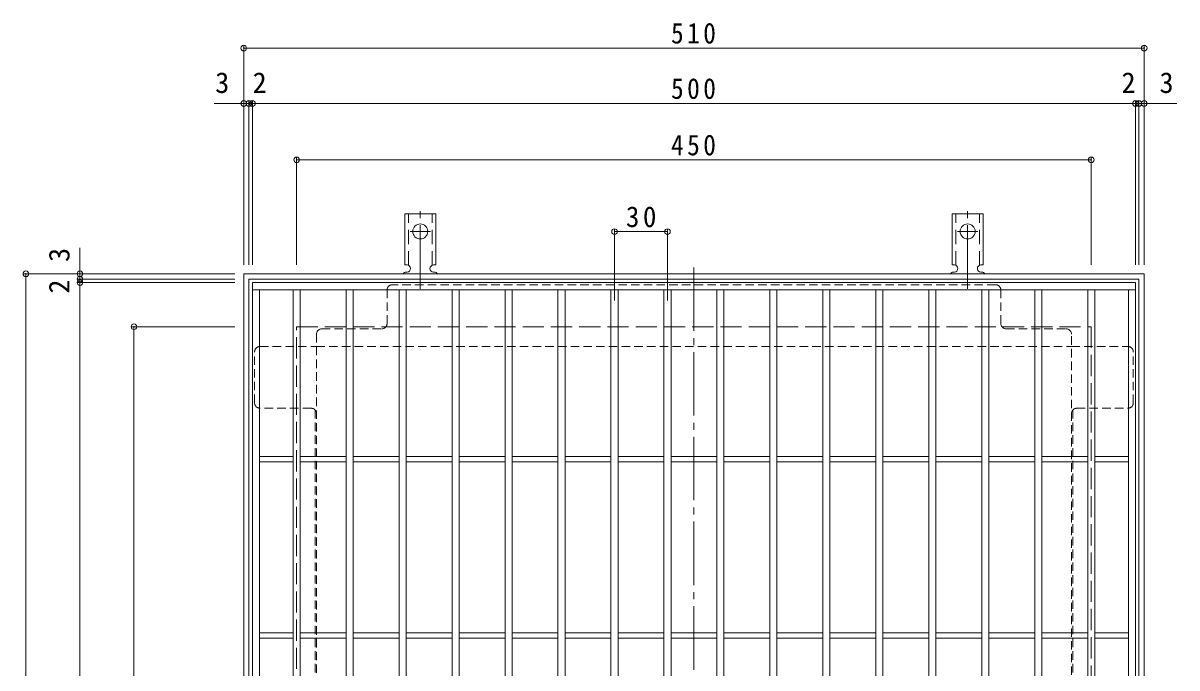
# Model space of a CAD drawing. Units: millimetres at full size, sheet at 1:4. Extents: x -747 to 1008, y -779 to 706.
# Drawn here: x -731 to -78, y 341 to 706 of the extents above; entities that cross this region are included whole.
import ezdxf
from ezdxf.enums import TextEntityAlignment as Align

# ---------------------------------------------------------------- set-up
doc = ezdxf.new("R2010")
doc.units = ezdxf.units.MM
doc.header["$LTSCALE"] = 4
doc.header["$PDMODE"] = 32
doc.header["$PDSIZE"] = 3.2
for name, pattern in [('CHAIN2', [12, 9, -1, 1, -1]), ('DASHED1', [1.8, 1.2, -0.6]), ('DASHED2', [3, 2, -1]), ('DASHED3', [4, 3, -1])]:
    doc.linetypes.add(name, pattern=pattern)
for name, color, linetype, lineweight in [('A-1_躯体', 3, 'Continuous', 9), ('A-2_仕上', 3, 'Continuous', 9), ('A-4_その他', 7, 'Continuous', 9), ('A-7_ハッチ', 2, 'Continuous', 9), ('A-A_ﾊｯﾁ-ﾜｸ', 3, 'Continuous', 9)]:
    doc.layers.add(name, color=color, linetype=linetype, lineweight=lineweight)
doc.styles.add('ＭＳ ゴシック', font='')
doc.styles.get('ＭＳ ゴシック').set_extended_font_data('MS Gothic')

msp = doc.modelspace()

# ---------------------------------------------------------------- linework, layer by layer
at = {"layer": 'A-1_躯体', "color": 2}
for p, q in [((-96.348, 563.989), (-96.348, 53.989)), ((-99.348, 560.989), (-99.348, 56.989))]:
    msp.add_line(p, q, dxfattribs=at)
at = {"layer": 'A-1_躯体', "color": 2, "linetype": 'DASHED3'}
msp.add_line((-126.348, 533.989), (-126.348, 83.989), dxfattribs=at)
at = {"layer": 'A-1_躯体', "color": 2}
for points in [[(-606.348, 53.989), (-606.348, 563.989), (-96.348, 563.989)], [(-603.349, 56.989), (-603.349, 560.989), (-99.348, 560.989)]]:
    msp.add_lwpolyline(points, dxfattribs=at)
at = {"layer": 'A-1_躯体', "color": 2, "linetype": 'DASHED3'}
msp.add_lwpolyline([(-576.348, 83.989), (-576.348, 533.989), (-126.348, 533.989)], dxfattribs=at)
at = {"layer": 'A-2_仕上'}
for p, q in [((-601.348, 558.989), (-101.348, 558.989)), ((-601.348, 58.989), (-601.348, 558.989)), ((-101.348, 558.989), (-101.348, 58.989)), ((-601.348, 554.989), (-101.348, 554.989)), ((-597.348, 62.989), (-597.348, 554.989)), ((-578.349, 62.989), (-578.349, 554.989)), ((-574.349, 62.989), (-574.349, 554.989)), ((-548.349, 62.989), (-548.349, 554.989)), ((-544.349, 62.989), (-544.349, 554.989)), ((-518.349, 62.989), (-518.349, 554.989)), ((-514.349, 62.989), (-514.349, 554.989)), ((-488.348, 62.989), (-488.348, 554.989)), ((-484.349, 62.989), (-484.349, 554.989)), ((-458.348, 62.989), (-458.348, 554.989)), ((-454.348, 62.989), (-454.348, 554.989)), ((-428.348, 62.989), (-428.348, 554.989)), ((-424.348, 62.989), (-424.348, 554.989)), ((-398.348, 62.989), (-398.348, 554.989)), ((-394.348, 62.989), (-394.348, 554.989)), ((-368.348, 62.989), (-368.348, 554.989)), ((-364.348, 62.989), (-364.348, 554.989)), ((-338.348, 62.989), (-338.348, 554.989)), ((-334.348, 62.989), (-334.348, 554.989)), ((-308.348, 62.989), (-308.348, 554.989)), ((-304.348, 62.989), (-304.348, 554.989)), ((-278.348, 62.989), (-278.348, 554.989)), ((-274.348, 62.989), (-274.348, 554.989)), ((-248.348, 88.99), (-248.348, 554.989)), ((-244.348, 92.99), (-244.348, 554.989)), ((-218.347, 118.99), (-218.347, 554.989)), ((-214.348, 122.99), (-214.348, 554.989)), ((-188.347, 148.99), (-188.347, 554.989)), ((-184.347, 152.99), (-184.347, 554.989)), ((-158.347, 178.99), (-158.347, 554.989)), ((-154.347, 182.99), (-154.347, 554.989)), ((-128.347, 208.99), (-128.347, 554.989)), ((-124.347, 212.99), (-124.347, 554.989)), ((-105.348, 554.989), (-105.348, 231.989)), ((-597.348, 460.489), (-578.349, 460.489)), ((-597.348, 457.489), (-578.349, 457.489)), ((-574.349, 460.489), (-548.349, 460.489)), ((-574.349, 457.489), (-548.349, 457.489)), ((-544.349, 460.489), (-518.349, 460.489)), ((-544.349, 457.489), (-518.349, 457.489)), ((-514.349, 460.489), (-488.348, 460.489)), ((-514.349, 457.489), (-488.348, 457.489)), ((-484.349, 460.489), (-458.348, 460.489)), ((-484.349, 457.489), (-458.348, 457.489)), ((-454.348, 460.489), (-428.348, 460.489)), ((-454.348, 457.489), (-428.348, 457.489)), ((-424.348, 460.489), (-398.348, 460.489)), ((-424.348, 457.489), (-398.348, 457.489)), ((-394.348, 460.489), (-368.348, 460.489)), ((-394.348, 457.489), (-368.348, 457.489)), ((-364.348, 460.489), (-338.348, 460.489)), ((-364.348, 457.489), (-338.348, 457.489)), ((-334.348, 460.489), (-308.348, 460.489)), ((-334.348, 457.489), (-308.348, 457.489)), ((-304.348, 460.489), (-278.348, 460.489)), ((-304.348, 457.489), (-278.348, 457.489)), ((-274.348, 460.489), (-248.348, 460.489)), ((-274.348, 457.489), (-248.348, 457.489)), ((-244.348, 460.489), (-218.347, 460.489)), ((-244.348, 457.489), (-218.347, 457.489)), ((-214.348, 460.489), (-188.347, 460.489)), ((-214.348, 457.489), (-188.347, 457.489)), ((-184.347, 460.489), (-158.347, 460.489)), ((-184.347, 457.489), (-158.347, 457.489)), ((-154.347, 460.489), (-128.347, 460.489)), ((-154.347, 457.489), (-128.347, 457.489)), ((-105.348, 460.489), (-124.347, 460.489)), ((-105.348, 457.489), (-124.347, 457.489)), ((-597.348, 360.489), (-578.349, 360.489)), ((-574.349, 360.489), (-548.349, 360.489)), ((-544.349, 360.489), (-518.349, 360.489)), ((-514.349, 360.489), (-488.348, 360.489)), ((-484.349, 360.489), (-458.348, 360.489)), ((-454.348, 360.489), (-428.348, 360.489)), ((-424.348, 360.489), (-398.348, 360.489)), ((-394.348, 360.489), (-368.348, 360.489)), ((-364.348, 360.489), (-338.348, 360.489)), ((-334.348, 360.489), (-308.348, 360.489)), ((-304.348, 360.489), (-278.348, 360.489)), ((-274.348, 360.489), (-248.348, 360.489)), ((-244.348, 360.489), (-218.347, 360.489)), ((-214.348, 360.489), (-188.347, 360.489)), ((-184.347, 360.489), (-158.347, 360.489)), ((-154.347, 360.489), (-128.347, 360.489)), ((-105.348, 360.489), (-124.347, 360.489)), ((-597.348, 357.489), (-578.349, 357.489)), ((-574.349, 357.489), (-548.349, 357.489)), ((-544.349, 357.489), (-518.349, 357.489)), ((-514.349, 357.489), (-488.348, 357.489)), ((-484.349, 357.489), (-458.348, 357.489)), ((-454.348, 357.489), (-428.348, 357.489)), ((-424.348, 357.489), (-398.348, 357.489)), ((-394.348, 357.489), (-368.348, 357.489)), ((-364.348, 357.489), (-338.348, 357.489)), ((-334.348, 357.489), (-308.348, 357.489)), ((-304.348, 357.489), (-278.348, 357.489)), ((-274.348, 357.489), (-248.348, 357.489)), ((-244.348, 357.489), (-218.347, 357.489)), ((-214.348, 357.489), (-188.347, 357.489)), ((-184.347, 357.489), (-158.347, 357.489)), ((-154.347, 357.489), (-128.347, 357.489)), ((-105.348, 357.489), (-124.347, 357.489))]:
    msp.add_line(p, q, dxfattribs=at)
at = {"layer": 'A-4_その他'}
for p, q in [((-606.348, 693.152), (-606.348, 568.989)), ((-96.348, 693.152), (-96.348, 568.989)), ((-606.348, 691.952), (-96.348, 691.952)), ((-623.028, 660.564), (-603.349, 660.564)), ((-603.349, 661.764), (-603.349, 568.989)), ((-603.349, 660.564), (-601.348, 660.564)), ((-601.348, 661.764), (-601.348, 568.989)), ((-601.348, 660.564), (-101.348, 660.564)), ((-101.348, 661.764), (-101.348, 568.989)), ((-101.348, 660.564), (-99.348, 660.564)), ((-99.348, 661.764), (-99.348, 568.989)), ((-99.348, 660.564), (-77.831, 660.564)), ((-576.348, 629.768), (-576.348, 568.989)), ((-576.348, 628.568), (-126.348, 628.568)), ((-126.348, 629.768), (-126.348, 568.989)), ((-396.348, 589.095), (-396.348, 548.849)), ((-366.348, 589.095), (-366.348, 548.849)), ((-396.348, 587.895), (-366.348, 587.895)), ((-699.084, 578.753), (-699.084, 560.989)), ((-730.889, 563.989), (-611.349, 563.989)), ((-729.689, 563.989), (-729.689, 53.989)), ((-700.284, 560.989), (-611.349, 560.989)), ((-700.284, 558.989), (-611.349, 558.989)), ((-699.084, 560.989), (-699.084, 558.989)), ((-699.084, 558.989), (-699.084, 58.989)), ((-669.679, 533.989), (-611.349, 533.989)), ((-668.479, 533.989), (-668.479, 83.989))]:
    msp.add_line(p, q, dxfattribs=at)
for p in [(-606.348, 691.952), (-96.348, 691.952), (-606.348, 660.564), (-603.349, 660.564), (-601.348, 660.564), (-101.348, 660.564), (-99.348, 660.564), (-96.348, 660.564), (-576.348, 628.568), (-126.348, 628.568), (-396.348, 587.895), (-366.348, 587.895), (-729.689, 563.989), (-699.084, 563.989), (-699.084, 560.989), (-699.084, 558.989), (-668.479, 533.989)]:
    msp.add_point(p, dxfattribs=at)
at = {"layer": 'A-7_ハッチ', "linetype": 'CHAIN2'}
msp.add_line((-351.348, 567.586), (-351.348, 50.392), dxfattribs=at)
at = {"layer": 'A-7_ハッチ', "linetype": 'DASHED1'}
for p, q in [((-180.549, 557.793), (-522.147, 557.793)), ((-525.147, 535.793), (-525.147, 554.793)), ((-177.549, 535.793), (-177.549, 554.793)), ((-565.148, 529.793), (-565.148, 88.186)), ((-562.148, 532.793), (-528.147, 532.793)), ((-174.549, 532.793), (-140.548, 532.793)), ((-137.548, 199.789), (-137.548, 529.793)), ((-597.152, 522.793), (-565.148, 522.793)), ((-565.148, 522.793), (-137.548, 522.793)), ((-137.548, 522.793), (-105.545, 522.793)), ((-600.152, 490.792), (-600.152, 519.793)), ((-102.545, 490.792), (-102.545, 519.793)), ((-568.148, 487.792), (-597.152, 487.792)), ((-565.948, 486.831), (-565.948, 327.45)), ((-136.748, 486.836), (-136.748, 327.45)), ((-134.548, 487.792), (-105.545, 487.792))]:
    msp.add_line(p, q, dxfattribs=at)
for centre, start, end in [((-522.147, 554.793), 90, 180), ((-180.549, 554.793), 0, 90), ((-562.148, 529.793), 90, 180), ((-528.147, 535.793), 270, 0), ((-174.549, 535.793), 180, 270), ((-140.548, 529.793), 0, 90), ((-597.152, 519.793), 90, 180), ((-105.545, 519.793), 0, 90), ((-597.152, 490.792), 180, 270), ((-105.545, 490.792), 270, 0), ((-568.148, 484.792), 0, 90), ((-134.548, 484.792), 90, 180)]:
    msp.add_arc(centre, 3, start, end, dxfattribs=at)
at = {"layer": 'A-A_ﾊｯﾁ-ﾜｸ', "color": 7, "linetype": 'CHAIN2'}
for p, q in [((-506.348, 555.521), (-506.348, 602.921)), ((-196.348, 555.521), (-196.348, 602.921)), ((-512.124, 587.989), (-500.572, 587.989)), ((-202.124, 587.989), (-190.572, 587.989))]:
    msp.add_line(p, q, dxfattribs=at)
at = {"layer": 'A-A_ﾊｯﾁ-ﾜｸ'}
for p, q in [((-515.098, 568.989), (-515.098, 597.989)), ((-497.598, 597.989), (-515.098, 597.989)), ((-497.598, 568.989), (-497.598, 597.989)), ((-205.098, 568.989), (-205.098, 597.989)), ((-187.598, 597.989), (-205.098, 597.989)), ((-187.598, 568.989), (-187.598, 597.989)), ((-515.098, 568.989), (-513.848, 568.989)), ((-497.598, 568.989), (-498.848, 568.989)), ((-205.098, 568.989), (-203.848, 568.989)), ((-187.598, 568.989), (-188.848, 568.989)), ((-514.348, 564.989), (-513.848, 564.989)), ((-498.853, 564.989), (-498.34, 564.989)), ((-204.348, 564.989), (-203.848, 564.989)), ((-188.853, 564.989), (-188.34, 564.989))]:
    msp.add_line(p, q, dxfattribs=at)
at = {"layer": 'A-A_ﾊｯﾁ-ﾜｸ', "linetype": 'DASHED2'}
for p, q in [((-513.098, 568.843), (-513.098, 597.989)), ((-499.598, 568.843), (-499.598, 597.989)), ((-203.098, 568.843), (-203.098, 597.989)), ((-189.598, 568.843), (-189.598, 597.989))]:
    msp.add_line(p, q, dxfattribs=at)
at = {"layer": 'A-A_ﾊｯﾁ-ﾜｸ'}
for centre in [(-506.348, 587.989), (-196.348, 587.989)]:
    msp.add_circle(centre, 4.25, dxfattribs=at)
for centre, start, end in [((-513.848, 566.989), 270, 90), ((-498.848, 566.989), 90, 269.86671), ((-203.848, 566.989), 270, 90), ((-188.848, 566.989), 90, 269.86671), ((-514.348, 562.989), 90.27597, 150.00049), ((-498.348, 562.989), 29.99928, 89.75838), ((-204.348, 562.989), 90.27597, 150.00049), ((-188.348, 562.989), 29.99928, 89.75838)]:
    msp.add_arc(centre, 2, start, end, dxfattribs=at)

# ---------------------------------------------------------------- texts
at = {"layer": 'A-4_その他', "color": 2, "style": 'ＭＳ ゴシック'}
for s, p in [('3', (-622.478, 662.964)), ('2', (-601.306, 662.964)), ('2', (-109.211, 662.964)), ('3', (-87.693, 662.964))]:
    msp.add_text(s, height=11.73, dxfattribs=at).set_placement(p, align=Align.BOTTOM_LEFT)
for s, p in [('3', (-701.484, 570.714)), ('2', (-701.484, 552.753))]:
    msp.add_text(s, height=11.73, rotation=90, dxfattribs=at).set_placement(p, align=Align.BOTTOM_LEFT)
at = {"layer": 'A-4_その他', "color": 2, "char_height": 11.73, "attachment_point": 7, "style": 'ＭＳ ゴシック'}
for s, insert in [('\\T1.27;\\W0.9;510', (-364.348, 694.352)), ('\\T1.27;\\W0.9;500', (-364.348, 662.964)), ('\\T1.27;\\W0.9;450', (-364.348, 630.968)), ('\\T1.27;\\W0.95;30', (-389.848, 590.295))]:
    msp.add_mtext(s, dxfattribs=dict(at, insert=insert))

doc.saveas('drawing.dxf')
